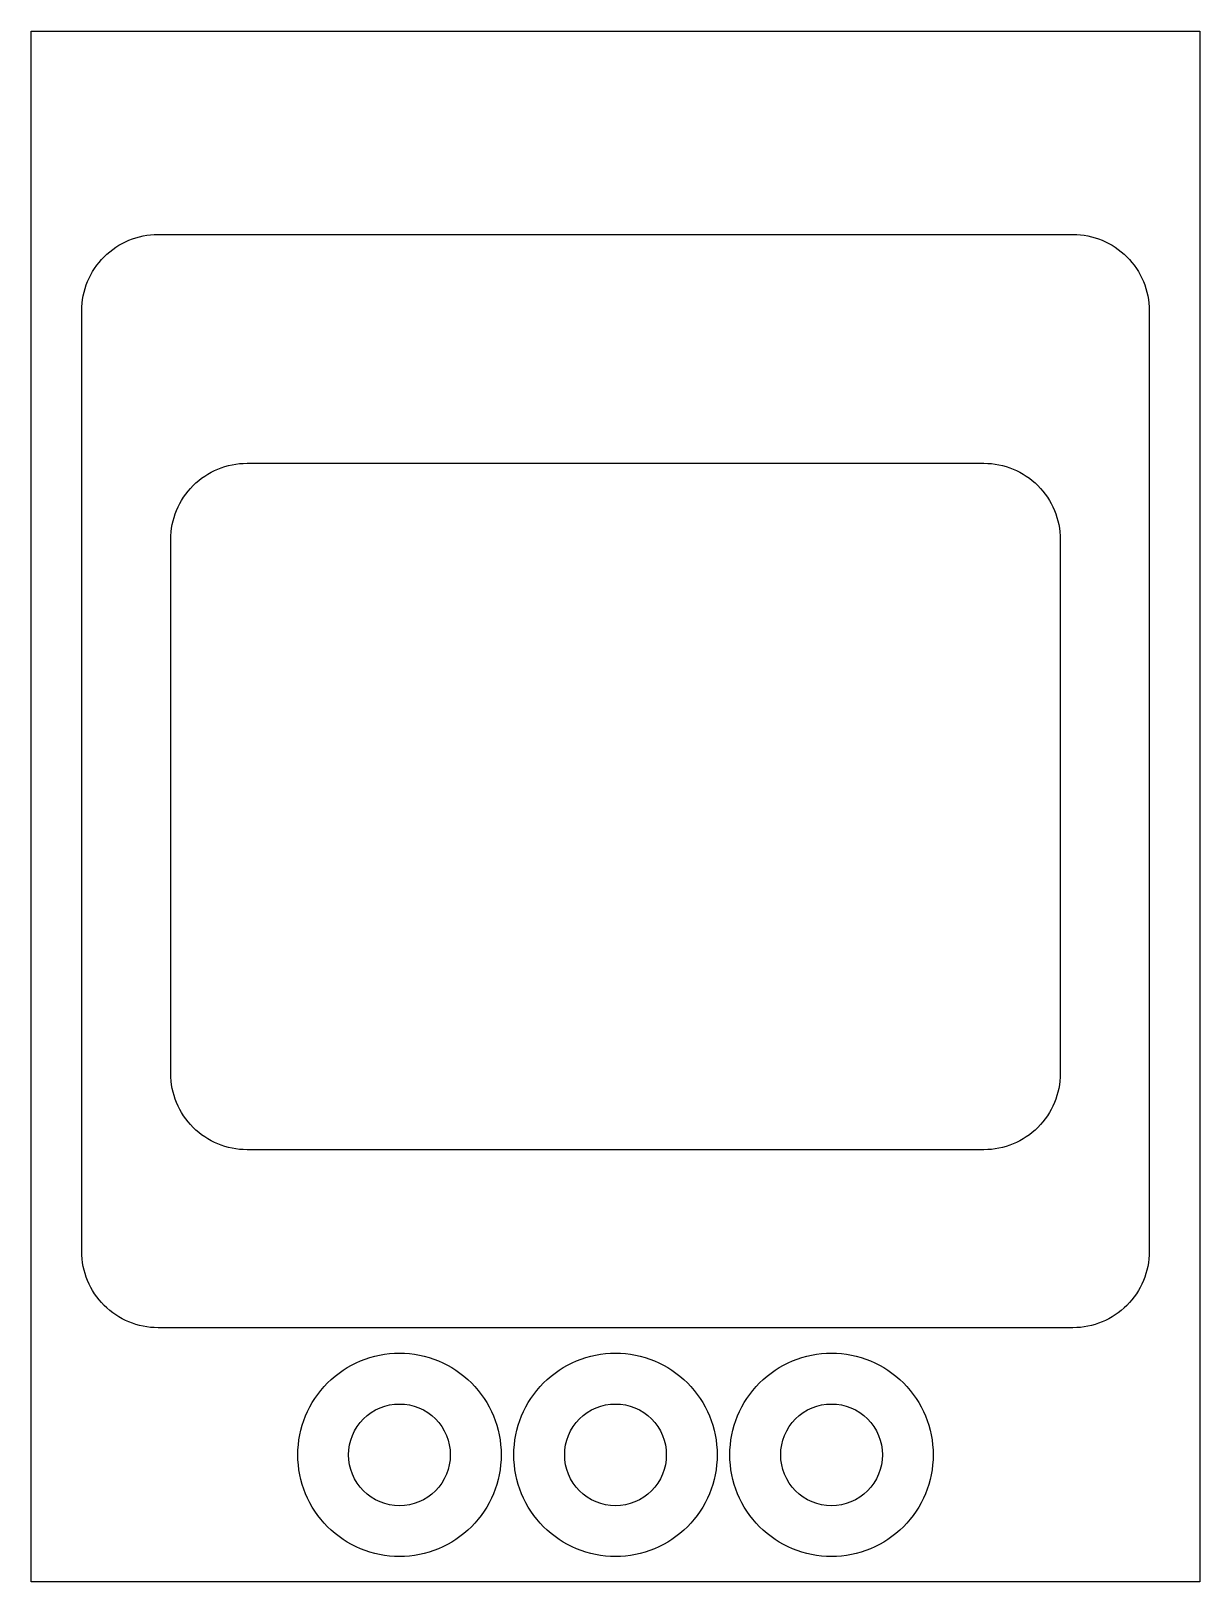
# Model space of a CAD drawing. Header units: millimetres. Extents: x 2 to 48, y 2 to 63.
import ezdxf

# ---------------------------------------------------------------- set-up
doc = ezdxf.new("R2010")
doc.units = ezdxf.units.MM
doc.layers.get('0').update_dxf_attribs({"linetype": 'CONTINUOUS'})

msp = doc.modelspace()

# ---------------------------------------------------------------- linework, layer by layer
msp.add_lwpolyline([(48, 2), (2, 2), (2, 63), (48, 63)], close=True)
for points in [[(43, 55, -0.414214), (46, 52), (46, 15, -0.414214), (43, 12), (7, 12, -0.414214), (4, 15), (4, 52, -0.414214), (7, 55)], [(42.5, 22, -0.414214), (39.5, 19), (10.5, 19, -0.414214), (7.5, 22), (7.5, 43, -0.414214), (10.5, 46), (39.5, 46, -0.414214), (42.5, 43)], [(20.5, 7, -0.414214), (16.5, 3, -0.414214), (12.5, 7, -0.414214), (16.5, 11, -0.414214)], [(29, 7, -0.414214), (25, 3, -0.414214), (21, 7, -0.414214), (25, 11, -0.414214)], [(37.5, 7, -0.414214), (33.5, 3, -0.414214), (29.5, 7, -0.414214), (33.5, 11, -0.414214)], [(18.5, 7, -0.414214), (16.5, 5, -0.414214), (14.5, 7, -0.414214), (16.5, 9, -0.414214)], [(23, 7, -0.414214), (25, 9, -0.414214), (27, 7, -0.414214), (25, 5, -0.414214)], [(33.5, 5, -0.414214), (31.5, 7, -0.414214), (33.5, 9, -0.414214), (35.5, 7, -0.414214)]]:
    msp.add_lwpolyline(points, format="xyb", close=True)

doc.saveas('drawing.dxf')
